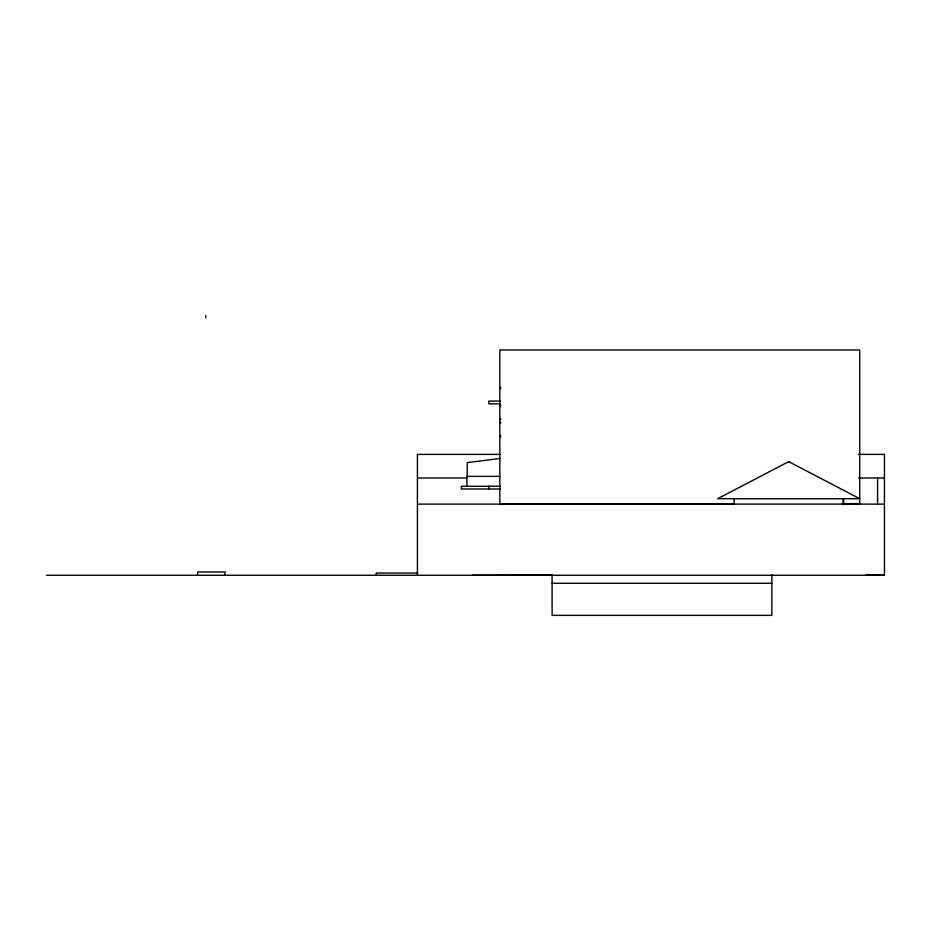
<?xml version="1.0" encoding="UTF-8"?>
<svg xmlns="http://www.w3.org/2000/svg" width="931" height="931" viewBox="0 0 931 931"><rect width="100%" height="100%" fill="white"/><g stroke="black" fill="none" stroke-linecap="round" stroke-linejoin="round"><path stroke-width="1.4" d="M499.842 458.506L467.222 462.626L467.222 476.369M472.366 575.265L552.176 575.055M499.842 387.633L500.669 387.633M499.842 388.448L500.669 388.448M500.447 401.086L488.856 401.086L488.856 403.833L500.447 403.833M499.842 404.938L500.669 404.938M499.842 405.765L500.669 405.765M499.842 418.671L500.669 418.671M499.842 419.497L500.669 419.497M499.842 422.243L500.669 422.243M499.842 423.07L500.669 423.07M499.842 435.976L500.669 435.976M499.842 436.802L500.669 436.802M500.063 454.386L417.425 454.386L417.425 575.265M858.289 454.386L884.45 454.386L884.45 575.265L46.55 575.265M499.842 476.369L466.873 476.369L466.873 486.25M417.425 478.01L466.803 478.01M858.708 478.01L884.45 478.01M500.447 486.25L461.38 486.25L461.38 488.996L500.447 488.996M842.299 503.636L859.72 503.636L859.72 349.986L499.842 349.986L499.842 504.113M499.842 503.88L734.175 503.88M417.425 504.113L884.45 504.113M417.425 573.065L376.217 573.065L376.217 575.265M552.095 583.283L771.869 583.283M865.981 574.881L884.45 575.265M496.933 574.893L499.831 574.974M877.584 478.01L877.584 503.846M843.521 498.748L843.521 504.497M843.242 498.748L843.242 504.59M771.869 574.764L771.869 615.368L552.095 615.368L552.095 574.764M734.175 498.364L734.175 504.532M488.856 486.25L488.856 488.996M225.116 575.265L225.116 571.971L197.651 571.971L197.651 575.265M205.751 315.632L205.751 317.82M788.708 461.625L717.696 498.702L859.72 498.702L788.708 461.625"/></g></svg>
